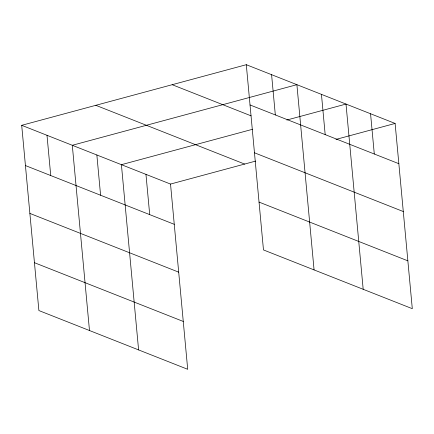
<?xml version="1.0" encoding="UTF-8"?>
<svg xmlns="http://www.w3.org/2000/svg" width="434" height="434" viewBox="0 0 434 434"><rect width="100%" height="100%" fill="white"/><g stroke="black" fill="none" stroke-linecap="round" stroke-linejoin="round"><path stroke-width="0.65" d="M21.7 125.317L170.524 184.065L187.705 369.301L38.886 310.554L21.7 125.317L246.295 64.699L395.114 123.446L412.3 308.683L263.476 249.935L246.295 64.699M252.474 129.305L121.412 164.676L138.598 349.912M286.841 120.028L346.006 104.062L363.187 289.299M170.524 184.065L255.642 161.09M335.954 139.417L395.114 123.446M250.027 104.947L398.851 163.699M172.179 84.706L251.112 115.862M254.465 152.795L403.289 211.542M95.816 105.316L244.64 164.063M259.038 202.092L407.862 260.839M25.432 165.566L174.256 224.313M29.87 213.409L178.694 272.156M34.443 262.706L183.267 321.453M370.56 113.757L374.292 154.005M321.448 94.368L325.18 134.616M314.075 269.91L296.894 84.673L72.299 145.292L89.485 330.524M271.592 74.686L275.324 114.934M145.97 174.37L149.703 214.618M96.858 154.981L100.59 195.235M47.002 135.305L50.735 175.553"/></g></svg>
